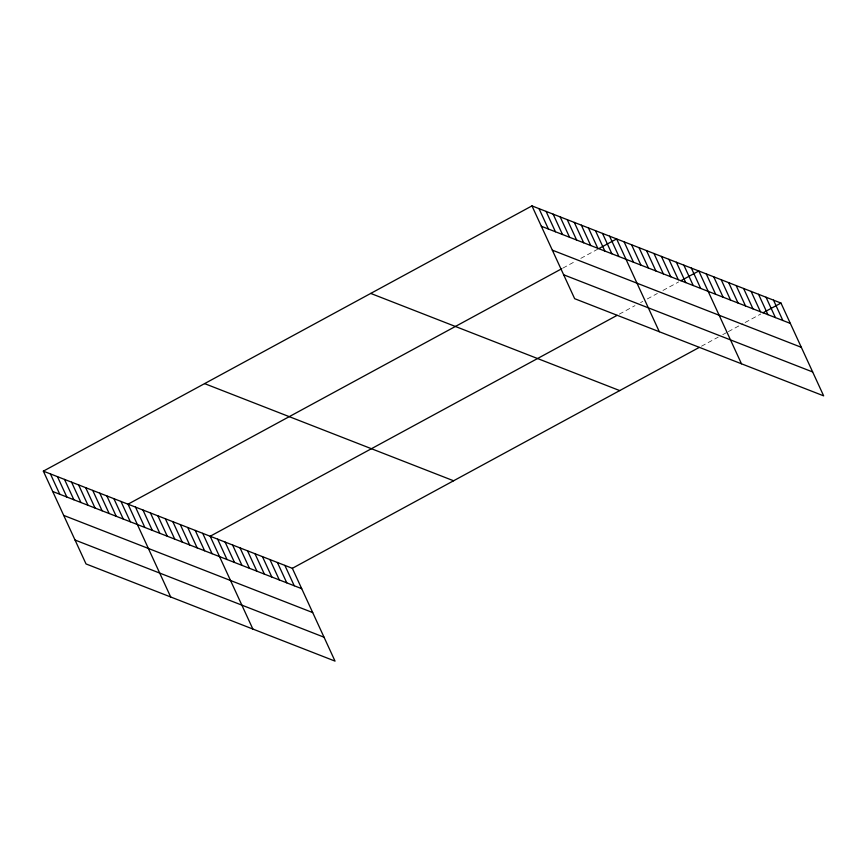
<?xml version="1.0" encoding="UTF-8"?>
<svg xmlns="http://www.w3.org/2000/svg" width="867" height="867" viewBox="0 0 867 867"><rect width="100%" height="100%" fill="white"/><g stroke="black" fill="none" stroke-linecap="round" stroke-linejoin="round"><path stroke-width="0.65" stroke-dasharray="4.33 3.25" d="M562.878 268.109L575.2 261.422M580.803 258.377L597.591 249.262M619.298 314.147L634.969 305.639M640.572 302.605L642.815 301.391M647.291 298.952L657.37 293.48M662.962 290.445L678.644 281.938M701.468 346.215L718.266 337.1M722.742 334.662L727.218 332.234M728.334 331.627L742.9 323.727M745.132 322.513L760.814 313.995"/><path stroke-width="1.3" d="M43.35 471.149L292.342 568.308L335.03 661.109L86.028 563.94L43.35 471.149L531.97 205.891L780.972 303.06L823.65 395.851L574.658 298.692L531.97 205.891M561.762 268.716L128.013 504.182L170.691 596.984M598.718 248.656L616.632 238.924L659.31 331.725M617.055 315.371L210.172 536.25L252.861 629.041M680.888 280.724L698.802 270.992L741.48 363.793M292.342 568.308L699.225 347.429M763.047 312.781L780.972 303.06M541.333 226.254L790.336 323.413M552.333 250.151L801.325 347.32M563.658 274.785L812.65 371.954M370.729 293.425L619.721 390.594M204.59 383.615L453.593 480.773M52.714 491.502L301.705 588.671M63.714 515.41L312.705 612.579M75.039 540.033L324.03 637.202M773.494 300.145L782.858 320.497M766.027 297.229L775.391 317.582M758.56 294.314L767.924 314.667M751.093 291.399L760.457 311.762M743.615 288.483L752.979 308.847M736.148 285.568L745.512 305.932M728.681 282.653L738.045 303.017M721.214 279.738L730.578 300.101M713.736 276.822L723.1 297.186M706.269 273.907L715.633 294.271M691.335 268.076L700.699 288.44M683.857 265.161L693.221 285.525M676.39 262.246L685.754 282.609M668.923 259.331L678.287 279.694M661.445 256.415L670.82 276.779M653.978 253.5L663.342 273.864M646.511 250.585L655.875 270.948M639.044 247.669L648.408 268.033M631.566 244.754L640.941 265.118M624.099 241.839L633.463 262.202M609.577 236.171L618.94 256.534M602.522 233.418L611.885 253.782M595.466 230.665L604.83 251.029M588.411 227.913L597.775 248.276M581.356 225.16L590.72 245.524M574.301 222.407L583.664 242.771M567.246 219.654L576.609 240.018M560.19 216.902L569.554 237.265M553.135 214.149L562.499 234.513M546.08 211.396L555.444 231.76M539.025 208.644L548.388 229.007M284.875 565.392L294.238 585.756M277.407 562.477L286.771 582.841M269.93 559.562L279.304 579.925M262.463 556.647L271.826 577.01M254.996 553.731L264.359 574.095M247.529 550.816L256.892 571.18M240.051 547.901L249.425 568.264M232.584 544.985L241.947 565.349M225.117 542.081L234.48 562.434M217.65 539.166L227.013 559.518M202.705 533.335L212.068 553.688M195.238 530.42L204.601 550.773M187.771 527.504L197.134 547.857M180.293 524.589L189.656 544.942M172.826 521.674L182.189 542.027M165.359 518.759L174.722 539.111M157.892 515.843L167.255 536.196M150.414 512.928L159.777 533.281M142.947 510.013L152.31 530.366M135.48 507.097L144.843 527.45M120.957 501.429L130.321 521.782M113.902 498.677L123.266 519.03M106.847 495.924L116.211 516.277M99.792 493.171L109.155 513.524M92.736 490.419L102.1 510.771M85.681 487.666L95.045 508.019M78.626 484.913L87.99 505.266M71.571 482.16L80.934 502.513M64.516 479.408L73.879 499.76M57.46 476.655L66.824 497.008M50.405 473.902L59.769 494.255"/></g></svg>
